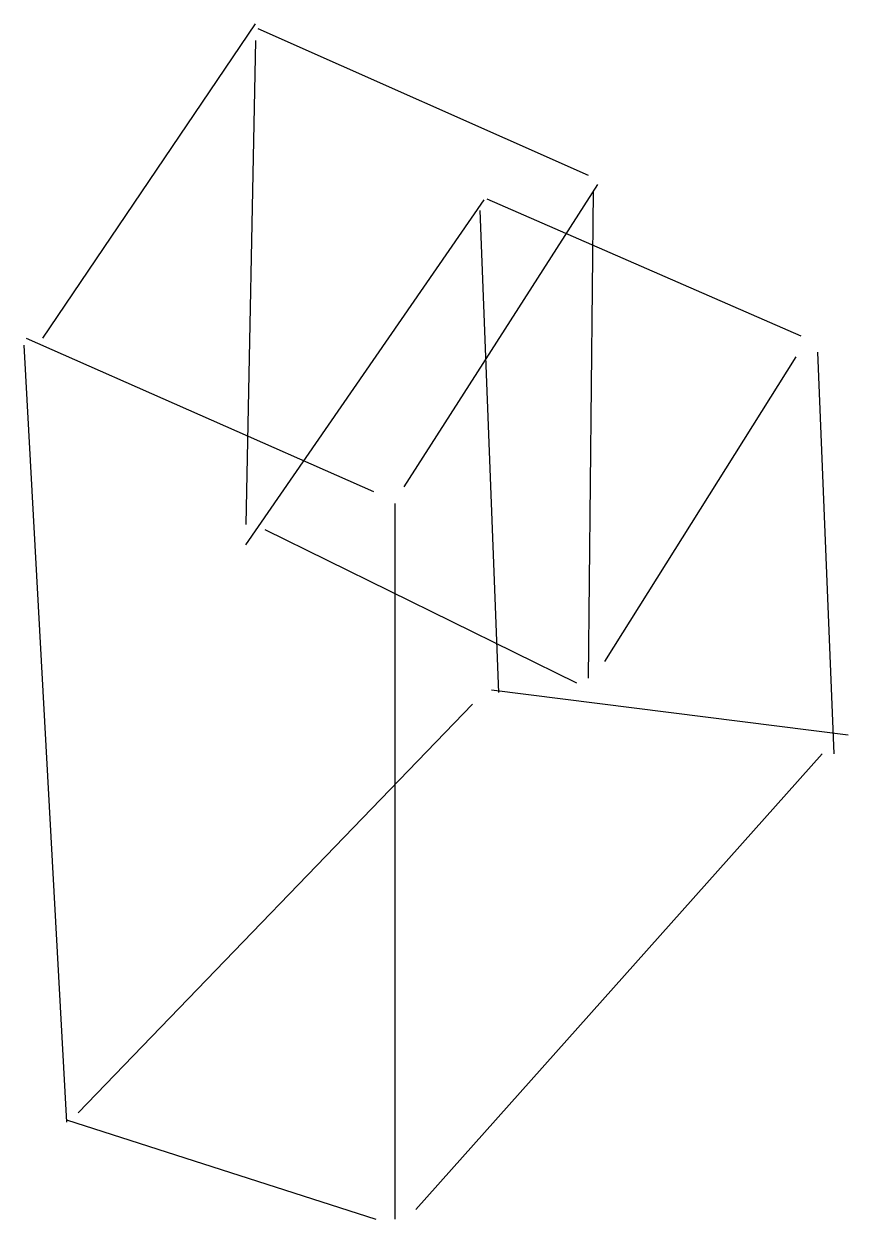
# Model space of a CAD drawing. Header units: metres. Extents: x -85 to 14, y -51 to 93.
import ezdxf

# ---------------------------------------------------------------- set-up
doc = ezdxf.new("R2010")
doc.units = ezdxf.units.M

msp = doc.modelspace()

# ---------------------------------------------------------------- linework, layer by layer
at = {"color": 0, "linetype": 'CONTINUOUS'}
for p, q in [((-83.044164, 55.078864), (-57.492114, 92.839117)), ((-57.208202, 92.271293), (-17.460568, 74.66877)), ((-57.492114, 90.851735), (-58.62776, 32.649842)), ((-39.605678, 37.192429), (-16.324921, 73.533123)), ((-16.892744, 72.681388), (-17.460568, 14.195584)), ((-30.003629, 71.685232), (-58.69391, 30.209065)), ((-30.520505, 70.410095), (-28.249211, 12.492114)), ((-29.66877, 71.829653), (8.091483, 55.362776)), ((-85.031546, 55.078864), (-43.29653, 36.624606)), ((-85.315457, 54.227129), (-80.205047, -39.179811)), ((10.078864, 53.375394), (12.066246, 5.11041)), ((-15.473186, 16.182965), (7.523659, 52.807571)), ((-40.741325, 35.205047), (-40.741325, -50.820189)), ((-56.356467, 32.082019), (-18.880126, 13.62776)), ((-29.100946, 12.776025), (13.769716, 7.381703)), ((-78.785489, -38.044164), (-31.37224, 11.072555)), ((-38.18612, -49.684543), (10.646688, 5.11041)), ((-80.205047, -38.895899), (-43.012618, -50.820189))]:
    msp.add_line(p, q, dxfattribs=at)

doc.saveas('drawing.dxf')
